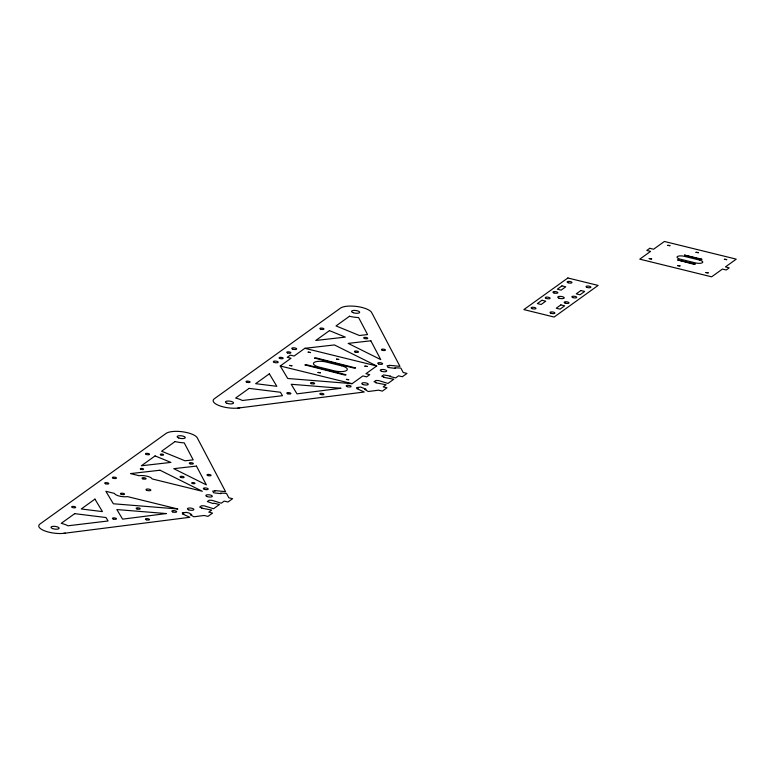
<?xml version="1.0" encoding="UTF-8"?>
<svg xmlns="http://www.w3.org/2000/svg" width="775" height="775" viewBox="0 0 775 775"><rect width="100%" height="100%" fill="white"/><g stroke="black" fill="none" stroke-linecap="round" stroke-linejoin="round"><path stroke-width="1.16" d="M280.24 365.994L291.012 358.253L287.234 357.323L290.305 355.115L294.093 356.045L304.856 348.304L334.422 344.943L376.718 365.984L365.945 373.724L369.733 374.654L366.653 376.863L362.874 375.933L352.102 383.673L287.748 378.481L280.24 365.994L352.102 383.673M239.737 407.853L237.731 408.115A16.44 5.464 7 0 1 218.782 405.461A16.44 5.464 7 0 1 214.346 398.747L340.496 308.111A16.44 5.464 7 0 1 357.662 306.6A16.44 5.464 7 0 1 371.806 312.848L399.958 366.343L389.224 365.296L389.525 365.868L387.113 365.761L388.023 367.476L395.221 368.367L394.921 367.796L400.859 368.067L403.194 372.494L406.972 373.424L402.361 376.747L398.582 375.817L395.657 377.909L390.058 376.534L390.677 376.098L383.557 374.935L381.707 376.262L383.974 376.824L383.363 377.26L393.807 379.237L387.965 383.441L378.743 380.573L375.865 380.467L374.015 381.784L376.282 382.346L375.672 382.792L386.115 384.768L383.199 386.87L386.977 387.8L382.356 391.113L378.578 390.183L368.241 391.501L364.773 389.457L366.11 389.282L360.733 387.083L356.723 387.587L358.137 388.42L356.8 388.585L364.231 392.005L237.731 408.115M65.342 533.152L63.337 533.403A16.44 5.464 7 0 1 44.388 530.749A16.44 5.464 7 0 1 39.951 524.036L166.112 433.399A16.44 5.464 7 0 1 183.268 431.888A16.44 5.464 7 0 1 197.422 438.137L225.554 491.641L214.82 490.594L215.121 491.166L212.718 491.05L213.619 492.774L220.827 493.665L220.526 493.084L226.465 493.355L228.799 497.783L232.587 498.712L227.966 502.035L224.188 501.105L221.263 503.198L212.05 500.34L209.163 500.224L207.312 501.551L213.203 503.595L213.822 503.149L219.422 504.525L213.571 508.729L204.358 505.872L201.471 505.755L199.621 507.083L201.897 507.635L201.277 508.08L211.73 510.057L208.804 512.159L212.583 513.089L207.971 516.402L204.183 515.472L193.857 516.789L190.379 514.745L191.716 514.571L189.09 513.031L186.349 512.372L182.338 512.876L183.743 513.709L182.406 513.873L189.846 517.293L63.337 533.403M304.856 348.304L376.718 365.984M289.666 365.461L292.107 365.771L289.695 365.412M305.098 364.948L344.584 374.993L346.105 374.809L306.619 364.773L305.098 364.948M308.13 352.199L310.562 352.567L308.208 352.102M314.64 358.098L353.972 368.106L355.647 367.96L316.161 357.914L314.64 358.098M318.031 372.436L320.472 372.756L318.031 372.436M336.495 359.174L338.937 359.484L336.524 359.125M346.406 379.411L348.837 379.731L346.435 379.363M364.86 366.149L367.302 366.468L364.86 366.149M649.198 258.618L651.639 258.937L649.198 258.618M667.663 245.355L670.104 245.675L667.692 245.307M677.738 260.003L693.625 264.236L695.301 264.091L677.767 259.954M677.563 265.602L680.004 265.912L677.563 265.602M684.509 255.14L700.542 259.412L702.063 259.228L684.538 255.091M696.028 252.33L698.469 252.65L696.028 252.33M705.928 272.577L708.369 272.887L705.957 272.529M724.393 259.315L726.834 259.625L724.422 259.257M74.71 513.66L61.235 523.338A16.44 5.464 7 0 1 67.977 525.789L108.083 520.984L106.02 517.545L74.71 513.66M94.947 499.119L81.239 508.972L102.445 511.607L94.947 499.119M155.087 455.913L141.37 465.765L170.936 462.404L155.087 455.913M175.082 441.547L161.617 451.224L185.012 460.796L193.178 459.866L184.218 442.845L183.472 442.816A16.44 5.464 7 0 1 175.082 441.547M249.095 388.372L235.629 398.05A16.44 5.464 7 0 1 242.362 400.501L282.478 395.696L280.414 392.257L249.095 388.372M269.332 373.831L255.624 383.673L276.84 386.308L269.332 373.831M329.472 330.625L315.764 340.477L345.321 337.106L329.472 330.625M349.477 316.258L336.011 325.926L359.406 335.507L367.563 334.577L358.602 317.556L357.866 317.517A16.44 5.464 7 0 1 349.477 316.258M567.872 277.983L523.871 309.593L554.125 317.043L598.126 285.423L567.872 277.983M541.958 300.245L537.346 303.567L541.124 304.498L545.745 301.175L541.958 300.245M561.962 285.878L557.341 289.191L561.129 290.121L565.74 286.808L561.962 285.878M560.868 304.895L556.256 308.218L560.034 309.147L564.655 305.825L560.868 304.895M580.872 290.528L576.251 293.841L580.039 294.781L584.65 291.458L580.872 290.528M649.789 248.31L646.805 250.451L650.593 251.381L639.772 259.15L711.634 276.83L722.445 269.061L726.233 269.991L729.217 267.85L725.439 266.92L736.25 259.141L664.388 241.471L653.577 249.24L649.789 248.31M340.797 388.275L296.99 393.855L291.226 384.274L340.797 388.275M166.402 513.563L122.595 519.143L116.841 509.562L166.402 513.563M370.847 340.797L348.149 343.383L380.738 359.59L370.847 340.797M160.028 470.231L130.471 473.593L139.045 475.705A8.225 2.732 7 0 1 152.152 478.931L202.333 491.272L160.028 470.231M196.453 466.085L173.765 468.672L206.344 484.879L196.453 466.085M177.717 508.962L113.353 503.769L105.855 491.282L114.429 493.394A8.225 2.732 7 0 0 127.536 496.62L177.717 508.962M699.467 260.042L684.335 256.322A5.347 1.773 7 0 0 677.418 256.544A5.347 1.773 7 0 0 680.343 259.189L695.466 262.909A5.347 1.773 7 0 0 702.382 262.686A5.347 1.773 7 0 0 699.467 260.042M341.475 365.771L326.343 362.051A9.455 3.139 7 0 0 314.108 362.458A9.455 3.139 7 0 0 319.271 367.137L334.403 370.857A9.455 3.139 7 0 0 346.638 370.45A9.455 3.139 7 0 0 341.475 365.771M227.007 403.291A4.107 1.366 7 0 0 233.527 403.077A4.107 1.366 7 0 0 227.889 401.033A4.107 1.366 7 0 0 227.007 403.291M353.138 312.674A4.107 1.366 7 0 0 359.658 312.461A4.107 1.366 7 0 0 354.02 310.407A4.107 1.366 7 0 0 353.138 312.674M320.676 329.172A2.054 0.678 7 0 0 323.94 329.065A2.054 0.678 7 0 0 321.121 328.038A2.054 0.678 7 0 0 320.676 329.172M246.828 382.23A2.054 0.678 7 0 0 250.093 382.123A2.054 0.678 7 0 0 247.273 381.097A2.054 0.678 7 0 0 246.828 382.23M355.241 352.131A2.054 0.678 7 0 0 358.496 352.024A2.054 0.678 7 0 0 355.677 350.998A2.054 0.678 7 0 0 355.241 352.131M311.356 383.654A2.054 0.678 7 0 0 314.621 383.548A2.054 0.678 7 0 0 311.802 382.521A2.054 0.678 7 0 0 311.356 383.654M287.748 393.768A2.054 0.678 7 0 0 290.887 393.564A2.054 0.678 7 0 0 287.912 392.596A2.054 0.678 7 0 0 287.748 393.768M364.57 338.53A2.054 0.678 7 0 0 367.747 338.355A2.054 0.678 7 0 0 364.812 337.367A2.054 0.678 7 0 0 364.57 338.53M382.278 350.271A2.054 0.678 7 0 0 385.466 350.106A2.054 0.678 7 0 0 382.55 349.118A2.054 0.678 7 0 0 382.278 350.271M320.792 394.504A2.054 0.678 7 0 0 323.921 394.291A2.054 0.678 7 0 0 320.937 393.332A2.054 0.678 7 0 0 320.792 394.504M292.737 349.157A2.47 0.823 7 0 0 296.651 349.021A2.47 0.823 7 0 0 293.27 347.791A2.47 0.823 7 0 0 292.737 349.157M274.272 362.419A2.47 0.823 7 0 0 278.186 362.293A2.47 0.823 7 0 0 274.805 361.063A2.47 0.823 7 0 0 274.272 362.419M378.694 363.998A2.47 0.823 7 0 0 382.598 363.872A2.47 0.823 7 0 0 379.217 362.642A2.47 0.823 7 0 0 378.694 363.998M347.171 386.647A2.47 0.823 7 0 0 351.085 386.522A2.47 0.823 7 0 0 347.704 385.282A2.47 0.823 7 0 0 347.171 386.647M287.603 352.945A2.054 0.678 7 0 0 290.858 352.828A2.054 0.678 7 0 0 288.038 351.811A2.054 0.678 7 0 0 287.603 352.945M279.911 358.467A2.054 0.678 7 0 0 283.166 358.36A2.054 0.678 7 0 0 280.347 357.333A2.054 0.678 7 0 0 279.911 358.467M52.613 528.589A4.107 1.366 7 0 0 59.133 528.366A4.107 1.366 7 0 0 53.494 526.322A4.107 1.366 7 0 0 52.613 528.589M180.846 477.419A2.054 0.678 7 0 0 184.101 477.313A2.054 0.678 7 0 0 181.282 476.286A2.054 0.678 7 0 0 180.846 477.419M190.175 463.818A2.054 0.678 7 0 0 193.353 463.644A2.054 0.678 7 0 0 190.427 462.665A2.054 0.678 7 0 0 190.175 463.818M72.443 507.518A2.054 0.678 7 0 0 75.698 507.412A2.054 0.678 7 0 0 72.879 506.385A2.054 0.678 7 0 0 72.443 507.518M146.291 454.47A2.054 0.678 7 0 0 149.546 454.353A2.054 0.678 7 0 0 146.727 453.336A2.054 0.678 7 0 0 146.291 454.47M113.353 519.056A2.054 0.678 7 0 0 116.502 518.853A2.054 0.678 7 0 0 113.528 517.884A2.054 0.678 7 0 0 113.353 519.056M146.398 519.792A2.054 0.678 7 0 0 149.527 519.579A2.054 0.678 7 0 0 146.543 518.62A2.054 0.678 7 0 0 146.398 519.792M172.786 511.936A2.47 0.823 7 0 0 176.69 511.81A2.47 0.823 7 0 0 173.309 510.58A2.47 0.823 7 0 0 172.786 511.936M136.972 508.942A2.054 0.678 7 0 0 140.227 508.836A2.054 0.678 7 0 0 137.407 507.809A2.054 0.678 7 0 0 136.972 508.942M178.744 437.972A4.107 1.366 7 0 0 185.264 437.749A4.107 1.366 7 0 0 179.626 435.705A4.107 1.366 7 0 0 178.744 437.972M207.884 475.559A2.054 0.678 7 0 0 211.071 475.395A2.054 0.678 7 0 0 208.155 474.407A2.054 0.678 7 0 0 207.884 475.559M204.3 489.287A2.47 0.823 7 0 0 208.213 489.161A2.47 0.823 7 0 0 204.833 487.93A2.47 0.823 7 0 0 204.3 489.287M105.516 483.755A2.054 0.678 7 0 0 108.771 483.648A2.054 0.678 7 0 0 105.952 482.622A2.054 0.678 7 0 0 105.516 483.755M113.208 478.233A2.054 0.678 7 0 0 116.463 478.127A2.054 0.678 7 0 0 113.644 477.1A2.054 0.678 7 0 0 113.208 478.233M142.823 478.834A2.054 0.678 7 0 0 146.088 478.727A2.054 0.678 7 0 0 143.268 477.7A2.054 0.678 7 0 0 142.823 478.834M121.288 494.314A2.054 0.678 7 0 0 124.543 494.208A2.054 0.678 7 0 0 121.723 493.181A2.054 0.678 7 0 0 121.288 494.314M146.94 490.381A2.47 0.823 7 0 0 150.844 490.246A2.47 0.823 7 0 0 147.463 489.015A2.47 0.823 7 0 0 146.94 490.381M381.503 371.273A3.284 1.095 7 0 0 386.715 371.099A3.284 1.095 7 0 0 382.211 369.462A3.284 1.095 7 0 0 381.503 371.273M363.039 384.536A3.284 1.095 7 0 0 368.251 384.371A3.284 1.095 7 0 0 363.746 382.724A3.284 1.095 7 0 0 363.039 384.536M207.109 496.562A3.284 1.095 7 0 0 212.331 496.397A3.284 1.095 7 0 0 207.816 494.75A3.284 1.095 7 0 0 207.109 496.562M188.654 509.824A3.284 1.095 7 0 0 193.866 509.659A3.284 1.095 7 0 0 189.352 508.012A3.284 1.095 7 0 0 188.654 509.824M559.027 298.172A3.284 1.095 7 0 0 564.239 297.997A3.284 1.095 7 0 0 559.724 296.36A3.284 1.095 7 0 0 559.027 298.172M553.912 292.921A2.47 0.823 7 0 0 557.816 292.795A2.47 0.823 7 0 0 554.435 291.555A2.47 0.823 7 0 0 553.912 292.921M546.22 298.443A2.47 0.823 7 0 0 550.124 298.317A2.47 0.823 7 0 0 546.743 297.087A2.47 0.823 7 0 0 546.22 298.443M565.13 303.093A2.47 0.823 7 0 0 569.034 302.967A2.47 0.823 7 0 0 565.653 301.737A2.47 0.823 7 0 0 565.13 303.093M572.822 297.571A2.47 0.823 7 0 0 576.726 297.445A2.47 0.823 7 0 0 573.345 296.215A2.47 0.823 7 0 0 572.822 297.571M568.065 282.749A2.47 0.823 7 0 0 571.969 282.623A2.47 0.823 7 0 0 568.588 281.393A2.47 0.823 7 0 0 568.065 282.749M586.975 287.399A2.47 0.823 7 0 0 590.889 287.273A2.47 0.823 7 0 0 587.498 286.043A2.47 0.823 7 0 0 586.975 287.399M550.977 313.265A2.47 0.823 7 0 0 554.881 313.139A2.47 0.823 7 0 0 551.5 311.908A2.47 0.823 7 0 0 550.977 313.265M532.067 308.615A2.47 0.823 7 0 0 535.971 308.489A2.47 0.823 7 0 0 532.59 307.258A2.47 0.823 7 0 0 532.067 308.615M160.958 454.964A1.647 0.543 7 0 0 163.564 454.877A1.647 0.543 7 0 0 161.307 454.053A1.647 0.543 7 0 0 160.958 454.964M140.953 469.33A1.647 0.543 7 0 0 143.559 469.243A1.647 0.543 7 0 0 141.312 468.429A1.647 0.543 7 0 0 140.953 469.33M192.365 483.464A1.647 0.543 7 0 0 194.971 483.377A1.647 0.543 7 0 0 192.723 482.554A1.647 0.543 7 0 0 192.365 483.464"/></g></svg>
